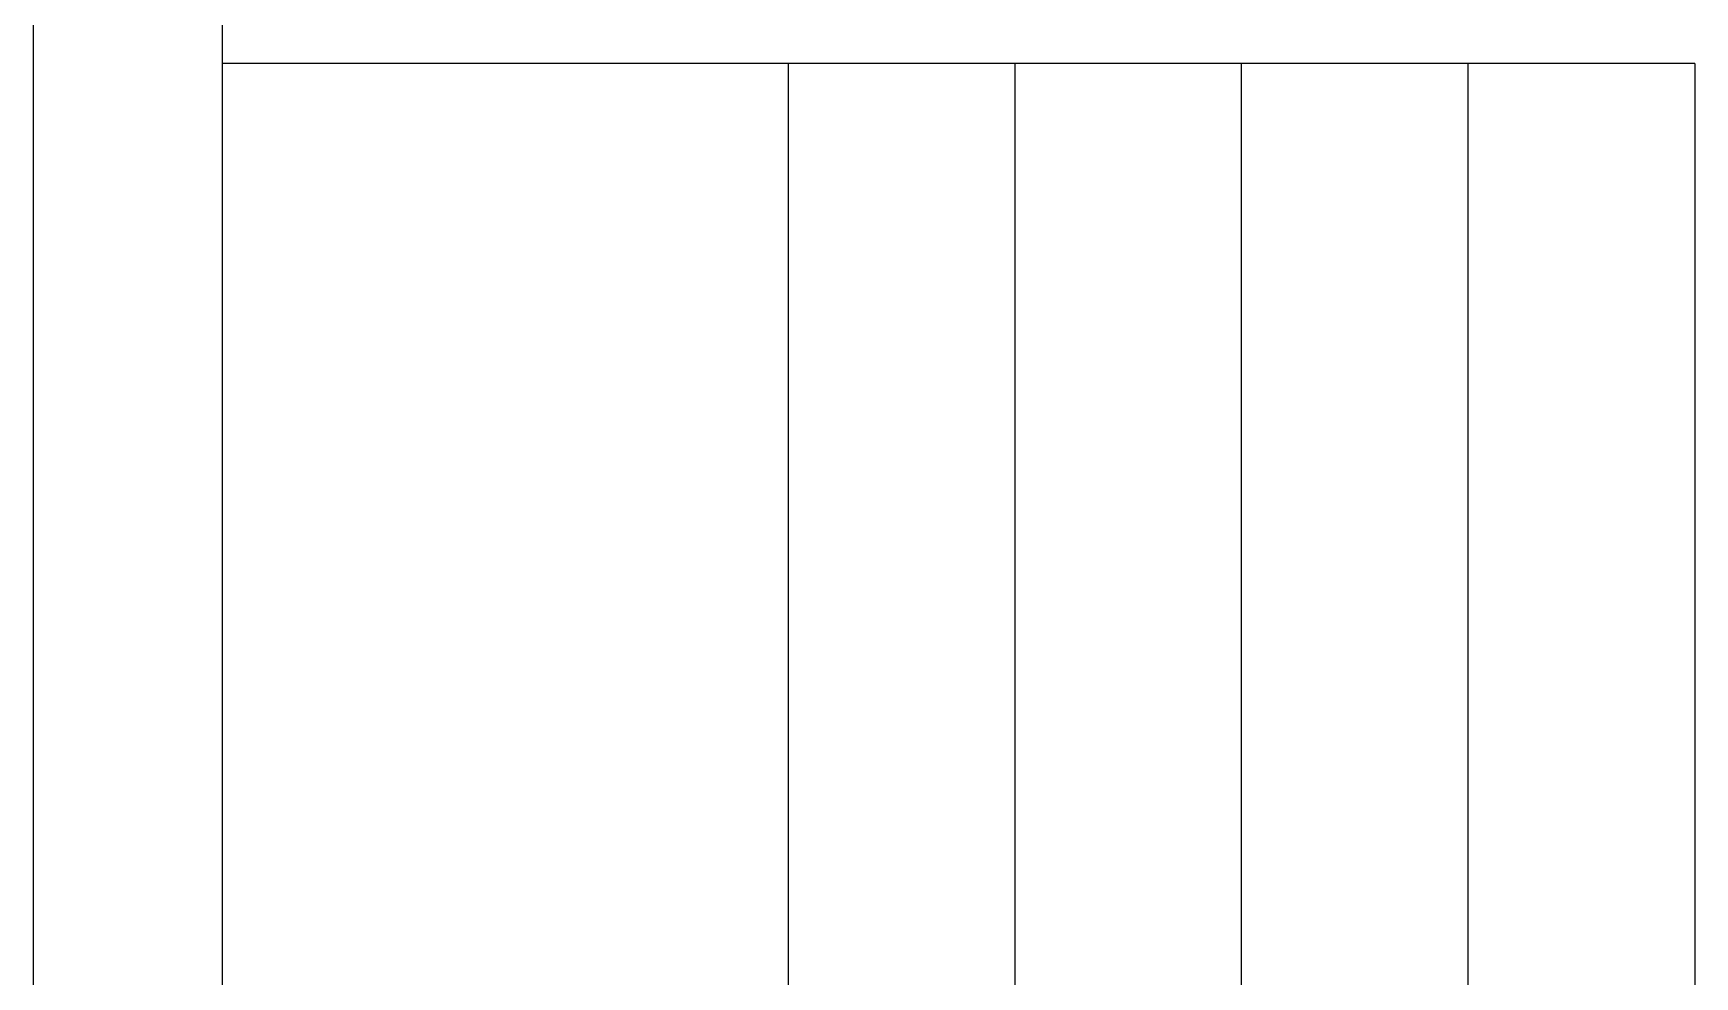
# Model space of a CAD drawing. Extents: x 17.6 to 52.5, y 0.1 to 49.5.
# Drawn here: x 17.64 to 22.81, y 21.37 to 24.3 of the extents above; entities that cross this region are included whole.
import ezdxf

# ---------------------------------------------------------------- set-up
doc = ezdxf.new("R2010")
doc.units = 0
doc.layers.get('0').update_dxf_attribs({"linetype": 'CONTINUOUS'})

msp = doc.modelspace()

# ---------------------------------------------------------------- linework, layer by layer
at = {"color": 7}
for points in [[(17.6437, 49.4517), (17.6437, 0.1435)], [(18.2307, 48.8647), (18.2307, 0.7305)], [(22.8094, 24.2106), (18.2307, 24.2106)], [(19.9917, 0.7305), (19.9917, 24.2106)], [(20.6961, 11.766), (20.6961, 24.2106)], [(21.4005, 8.9485), (21.4005, 24.2106)], [(22.105, 11.766), (22.105, 24.2106)], [(22.8094, 24.2106), (22.8094, 0.7305)]]:
    msp.add_lwpolyline(points, dxfattribs=at)
at = {"color": 7, "const_width": 0.0000000783}
for points in [[(20.912, 23.9716), (21.2055, 23.9716), (21.2055, 23.8609), (21.2052, 23.8429), (21.2043, 23.828), (21.2027, 23.8162), (21.1996, 23.8026), (21.195, 23.7905), (21.189, 23.78), (21.1814, 23.7709), (21.1719, 23.763), (21.1607, 23.7565), (21.1481, 23.7515), (21.1348, 23.7485), (21.1206, 23.7476), (21.097, 23.7502), (21.0758, 23.7581), (21.0573, 23.7714), (21.0429, 23.7915), (21.0342, 23.8202), (21.0313, 23.8575), (21.0313, 23.9327), (20.912, 23.9327), (20.912, 23.9716)], [(21.6418, 23.8729), (21.9007, 23.8729), (21.9007, 23.9696), (21.9353, 23.9696), (21.9353, 23.737), (21.9007, 23.737), (21.9007, 23.8341), (21.6418, 23.8341), (21.6418, 23.8729)], [(22.373, 23.9831), (22.6665, 23.9831), (22.6665, 23.9246), (22.4587, 23.8552), (22.4409, 23.8493), (22.4265, 23.8447), (22.4152, 23.8411), (22.4276, 23.8372), (22.4433, 23.832), (22.4623, 23.8255), (22.6665, 23.7553), (22.6665, 23.703), (22.373, 23.703), (22.373, 23.7404), (22.6186, 23.7404), (22.373, 23.8257), (22.373, 23.8608), (22.6228, 23.9457), (22.373, 23.9457), (22.373, 23.9831)], [(19.5439, 23.9487), (19.8374, 23.9487), (19.8374, 23.8476), (19.8369, 23.8265), (19.8355, 23.8091), (19.8332, 23.7953), (19.8283, 23.7793), (19.8212, 23.765), (19.8121, 23.7523), (19.7979, 23.7381), (19.7811, 23.7265), (19.762, 23.7175), (19.7407, 23.7111), (19.7174, 23.7073), (19.6922, 23.706), (19.6708, 23.7069), (19.651, 23.7095), (19.633, 23.7138), (19.6167, 23.7195), (19.6025, 23.7262), (19.5902, 23.7338), (19.5797, 23.7422), (19.5709, 23.7511), (19.5636, 23.7606), (19.5576, 23.7709), (19.5527, 23.7826), (19.5489, 23.7956), (19.5461, 23.81), (19.5444, 23.8257), (19.5439, 23.8427), (19.5439, 23.9487)], [(20.3089, 23.7472), (20.2991, 23.7083), (20.2697, 23.7186), (20.2454, 23.7333), (20.2261, 23.7523), (20.2121, 23.775), (20.2038, 23.8008), (20.201, 23.8298), (20.2031, 23.8595), (20.2096, 23.8852), (20.2203, 23.907), (20.2351, 23.9253), (20.2537, 23.9403), (20.2762, 23.9523), (20.3013, 23.9609), (20.3275, 23.9661), (20.3549, 23.9678), (20.3842, 23.9658), (20.4108, 23.96), (20.4349, 23.9503), (20.4558, 23.9369), (20.4731, 23.9203), (20.4868, 23.9004), (20.4966, 23.8781), (20.5025, 23.8544), (20.5045, 23.8292), (20.502, 23.8014), (20.4945, 23.7767), (20.4821, 23.7552), (20.4651, 23.7372), (20.4441, 23.7232), (20.419, 23.7133), (20.41, 23.7516), (20.4294, 23.7594), (20.4449, 23.7693), (20.4566, 23.7812), (20.4647, 23.7952), (20.4696, 23.8115), (20.4712, 23.83), (20.4694, 23.8514), (20.464, 23.8702), (20.455, 23.8866), (20.443, 23.9002), (20.4285, 23.9109), (20.4115, 23.9185), (20.3931, 23.9236), (20.3743, 23.9267), (20.3551, 23.9277), (20.3312, 23.9265), (20.3094, 23.9229), (20.2898, 23.9168), (20.2727, 23.9082), (20.2588, 23.8969), (20.248, 23.8829), (20.2403, 23.8671), (20.2357, 23.8505), (20.2342, 23.833), (20.2363, 23.8124), (20.2426, 23.794), (20.253, 23.7778), (20.2676, 23.7643), (20.2862, 23.7541), (20.3089, 23.7472)], [(21.066, 23.8569), (21.0675, 23.8342), (21.0722, 23.8164), (21.08, 23.8034), (21.0906, 23.7946), (21.1038, 23.7894), (21.1194, 23.7876), (21.1311, 23.7886), (21.1416, 23.7917), (21.151, 23.7969), (21.1587, 23.8038), (21.1645, 23.8119), (21.1683, 23.8214), (21.1697, 23.8298), (21.1706, 23.8419), (21.1709, 23.8577), (21.1709, 23.9327), (21.066, 23.9327), (21.066, 23.8569)], [(19.5785, 23.8472), (19.5791, 23.8292), (19.5809, 23.814), (19.5839, 23.8016), (19.588, 23.7913), (19.5931, 23.7826), (19.5991, 23.7753), (19.6094, 23.7667), (19.6218, 23.7596), (19.6363, 23.7538), (19.6529, 23.7495), (19.6718, 23.7469), (19.6928, 23.746), (19.7212, 23.7477), (19.7447, 23.7528), (19.7636, 23.7612), (19.7783, 23.772), (19.7893, 23.7842), (19.7967, 23.7979), (19.8001, 23.8104), (19.8021, 23.8272), (19.8027, 23.8482), (19.8027, 23.9098), (19.5785, 23.9098), (19.5785, 23.8472)], [(20.3123, 23.6785), (20.3483, 23.6748), (20.3774, 23.6639), (20.3998, 23.6457), (20.4129, 23.626), (20.4208, 23.6037), (20.4234, 23.5788), (20.4202, 23.5513), (20.4106, 23.5274), (20.3947, 23.5071), (20.3731, 23.4916), (20.3466, 23.4824), (20.3153, 23.4793), (20.2899, 23.4806), (20.2683, 23.4848), (20.2507, 23.4916), (20.2362, 23.501), (20.224, 23.513), (20.2142, 23.5274), (20.2069, 23.5436), (20.2026, 23.5607), (20.2012, 23.5788), (20.2043, 23.6066), (20.2139, 23.6307), (20.2298, 23.651), (20.2517, 23.6663), (20.2792, 23.6754), (20.3123, 23.6785)], [(20.912, 23.7031), (21.1246, 23.7031), (21.1246, 23.6707), (21.0924, 23.6707), (21.1058, 23.6626), (21.1157, 23.655), (21.1222, 23.6478), (21.1262, 23.6405), (21.1286, 23.6328), (21.1294, 23.6246), (21.1282, 23.6124), (21.1243, 23.6001), (21.1178, 23.5876), (21.0844, 23.6), (21.0887, 23.6088), (21.0913, 23.6176), (21.0922, 23.6264), (21.0914, 23.634), (21.089, 23.6411), (21.0851, 23.6477), (21.0797, 23.6533), (21.0732, 23.6578), (21.0654, 23.6611), (21.0522, 23.6644), (21.0382, 23.6664), (21.0233, 23.6671), (20.912, 23.6671), (20.912, 23.7031)], [(21.6418, 23.7021), (21.8544, 23.7021), (21.8544, 23.6697), (21.8222, 23.6697), (21.8356, 23.6616), (21.8455, 23.654), (21.852, 23.6468), (21.856, 23.6395), (21.8584, 23.6318), (21.8592, 23.6236), (21.8579, 23.6114), (21.8541, 23.5991), (21.8476, 23.5866), (21.8142, 23.599), (21.8185, 23.6078), (21.8211, 23.6166), (21.822, 23.6254), (21.8212, 23.6331), (21.8188, 23.6401), (21.8149, 23.6467), (21.8095, 23.6523), (21.803, 23.6568), (21.7952, 23.6601), (21.782, 23.6634), (21.7679, 23.6654), (21.7531, 23.6661), (21.6418, 23.6661), (21.6418, 23.7021)], [(19.5439, 23.6518), (19.8374, 23.6518), (19.8374, 23.4395), (19.8027, 23.4395), (19.8027, 23.6129), (19.7128, 23.6129), (19.7128, 23.4505), (19.6784, 23.4505), (19.6784, 23.6129), (19.5785, 23.6129), (19.5785, 23.4327), (19.5439, 23.4327), (19.5439, 23.6518)], [(20.3123, 23.6414), (20.2873, 23.6395), (20.2669, 23.6335), (20.2511, 23.6236), (20.2398, 23.6107), (20.2331, 23.5958), (20.2308, 23.5788), (20.2331, 23.5619), (20.2399, 23.547), (20.2512, 23.5341), (20.2672, 23.5242), (20.288, 23.5183), (20.3135, 23.5163), (20.3377, 23.5183), (20.3576, 23.5243), (20.3732, 23.5342), (20.3845, 23.5472), (20.3913, 23.562), (20.3936, 23.5788), (20.3913, 23.5958), (20.3846, 23.6107), (20.3733, 23.6236), (20.3576, 23.6335), (20.3372, 23.6395), (20.3123, 23.6414)], [(22.3992, 23.5062), (22.389, 23.5194), (22.381, 23.5322), (22.3752, 23.5447), (22.3713, 23.5574), (22.369, 23.5706), (22.3682, 23.5845), (22.3701, 23.606), (22.3758, 23.624), (22.3853, 23.6383), (22.3978, 23.6488), (22.4123, 23.6551), (22.429, 23.6572), (22.4392, 23.6564), (22.4487, 23.654), (22.4576, 23.6501), (22.4656, 23.6448), (22.4725, 23.6386), (22.4783, 23.6314), (22.4831, 23.6234), (22.487, 23.6148), (22.4901, 23.6055), (22.4919, 23.5972), (22.4938, 23.5866), (22.4955, 23.5735), (22.4992, 23.5469), (22.5033, 23.5255), (22.5079, 23.5092), (22.5123, 23.5091), (22.5154, 23.509), (22.5173, 23.509), (22.5306, 23.5101), (22.5409, 23.5135), (22.5484, 23.5192), (22.5551, 23.5299), (22.5592, 23.5436), (22.5606, 23.5603), (22.5596, 23.5757), (22.5566, 23.5882), (22.5517, 23.5978), (22.5442, 23.6052), (22.5337, 23.6111), (22.5201, 23.6157), (22.5249, 23.651), (22.5391, 23.6471), (22.5512, 23.6418), (22.5615, 23.6351), (22.57, 23.6267), (22.5772, 23.6161), (22.5829, 23.6033), (22.5871, 23.5887), (22.5896, 23.5726), (22.5904, 23.5551), (22.5897, 23.538), (22.5876, 23.5233), (22.584, 23.5108), (22.5794, 23.5005), (22.574, 23.4921), (22.5679, 23.4858), (22.5608, 23.481), (22.5527, 23.4772), (22.5434, 23.4746), (22.5356, 23.4736), (22.5245, 23.473), (22.5101, 23.4728), (22.4621, 23.4728), (22.4327, 23.4725), (22.4115, 23.4717), (22.3985, 23.4705), (22.3898, 23.4684), (22.3812, 23.4654), (22.373, 23.4614), (22.373, 23.499), (22.3809, 23.5023), (22.3896, 23.5047), (22.3992, 23.5062)], [(22.4797, 23.5092), (22.4746, 23.5245), (22.4701, 23.5441), (22.4661, 23.5681), (22.4639, 23.5814), (22.4615, 23.5919), (22.4589, 23.5995), (22.4558, 23.6052), (22.4519, 23.6099), (22.4472, 23.6137), (22.4418, 23.6165), (22.4361, 23.6182), (22.43, 23.6187), (22.421, 23.6175), (22.413, 23.6139), (22.406, 23.6078), (22.4007, 23.5994), (22.3975, 23.5888), (22.3964, 23.5759), (22.3974, 23.5625), (22.4005, 23.5502), (22.4055, 23.5388), (22.4123, 23.529), (22.4206, 23.521), (22.4304, 23.515), (22.4399, 23.5118), (22.4519, 23.5099), (22.4665, 23.5092), (22.4797, 23.5092)], [(20.9805, 23.4206), (20.9759, 23.3834), (20.9558, 23.3909), (20.9389, 23.4018), (20.9252, 23.416), (20.9152, 23.4334), (20.9092, 23.4537), (20.9072, 23.4769), (20.9104, 23.5058), (20.92, 23.5305), (20.9359, 23.5509), (20.9577, 23.566), (20.9845, 23.5751), (21.0165, 23.5782), (21.0496, 23.5751), (21.0774, 23.5659), (21.0998, 23.5506), (21.1163, 23.5303), (21.1262, 23.5064), (21.1294, 23.4789), (21.1262, 23.4522), (21.1165, 23.429), (21.1004, 23.4092), (21.0784, 23.3942), (21.0512, 23.3852), (21.0187, 23.3822), (21.0162, 23.3822), (21.013, 23.3823), (21.0091, 23.3824), (21.0091, 23.5409), (20.9876, 23.5379), (20.9697, 23.5312), (20.9555, 23.5211), (20.9451, 23.5083), (20.9389, 23.4934), (20.9368, 23.4767), (20.938, 23.4641), (20.9415, 23.4528), (20.9473, 23.4428), (20.9556, 23.4341), (20.9667, 23.4267), (20.9805, 23.4206)], [(21.668, 23.4264), (21.6578, 23.4396), (21.6498, 23.4525), (21.644, 23.465), (21.6401, 23.4776), (21.6378, 23.4909), (21.637, 23.5047), (21.6389, 23.5263), (21.6446, 23.5442), (21.6541, 23.5586), (21.6666, 23.569), (21.6812, 23.5753), (21.6979, 23.5774), (21.708, 23.5766), (21.7175, 23.5742), (21.7264, 23.5703), (21.7344, 23.5651), (21.7414, 23.5589), (21.7471, 23.5517), (21.7519, 23.5437), (21.7558, 23.535), (21.7589, 23.5257), (21.7608, 23.5175), (21.7626, 23.5068), (21.7643, 23.4937), (21.768, 23.4672), (21.7722, 23.4458), (21.7768, 23.4294), (21.7811, 23.4293), (21.7842, 23.4293), (21.7862, 23.4292), (21.7994, 23.4304), (21.8097, 23.4338), (21.8172, 23.4395), (21.824, 23.4502), (21.8281, 23.4638), (21.8294, 23.4805), (21.8284, 23.496), (21.8254, 23.5085), (21.8205, 23.518), (21.813, 23.5254), (21.8025, 23.5314), (21.789, 23.536), (21.7938, 23.5712), (21.8079, 23.5673), (21.8201, 23.562), (21.8303, 23.5554), (21.8389, 23.5469), (21.846, 23.5363), (21.8517, 23.5235), (21.8559, 23.5089), (21.8584, 23.4928), (21.8592, 23.4753), (21.8585, 23.4583), (21.8564, 23.4435), (21.8528, 23.431), (21.8482, 23.4207), (21.8428, 23.4124), (21.8367, 23.406), (21.8297, 23.4012), (21.8215, 23.3975), (21.8122, 23.3948), (21.8044, 23.3938), (21.7933, 23.3932), (21.779, 23.393), (21.7309, 23.393), (21.7015, 23.3928), (21.6803, 23.392), (21.6673, 23.3907), (21.6586, 23.3887), (21.6501, 23.3856), (21.6418, 23.3816), (21.6418, 23.4192), (21.6497, 23.4225), (21.6585, 23.4249), (21.668, 23.4264)], [(21.0388, 23.4202), (21.0551, 23.4228), (21.0686, 23.4273), (21.079, 23.4338), (21.0906, 23.4464), (21.0975, 23.4613), (21.0998, 23.4785), (21.098, 23.4942), (21.0924, 23.5081), (21.0832, 23.5202), (21.0709, 23.5298), (21.0561, 23.5361), (21.0388, 23.5389), (21.0388, 23.4202)], [(21.7485, 23.4294), (21.7435, 23.4447), (21.7389, 23.4643), (21.7349, 23.4883), (21.7327, 23.5017), (21.7303, 23.5122), (21.7277, 23.5197), (21.7246, 23.5254), (21.7207, 23.5301), (21.716, 23.534), (21.7107, 23.5367), (21.705, 23.5384), (21.6989, 23.539), (21.6898, 23.5377), (21.6818, 23.5341), (21.6748, 23.528), (21.6695, 23.5196), (21.6663, 23.509), (21.6652, 23.4961), (21.6663, 23.4827), (21.6693, 23.4704), (21.6743, 23.4591), (21.6812, 23.4492), (21.6895, 23.4413), (21.6993, 23.4353), (21.7087, 23.432), (21.7207, 23.4301), (21.7353, 23.4294), (21.7485, 23.4294)], [(20.206, 23.4378), (20.4995, 23.4378), (20.4995, 23.4018), (20.206, 23.4018), (20.206, 23.4378)], [(22.4052, 23.3382), (22.3734, 23.333), (22.3716, 23.3428), (22.3705, 23.3519), (22.3702, 23.3603), (22.3709, 23.3724), (22.3729, 23.3825), (22.3764, 23.3907), (22.381, 23.3972), (22.3864, 23.4023), (22.3927, 23.4059), (22.4019, 23.4083), (22.4161, 23.4098), (22.4352, 23.4103), (22.5576, 23.4103), (22.5576, 23.4367), (22.5856, 23.4367), (22.5856, 23.4103), (22.6383, 23.4103), (22.6599, 23.3745), (22.5856, 23.3745), (22.5856, 23.3382), (22.5576, 23.3382), (22.5576, 23.3745), (22.4332, 23.3745), (22.4242, 23.3743), (22.4176, 23.3736), (22.4134, 23.3726), (22.4107, 23.371), (22.4084, 23.369), (22.4064, 23.3664), (22.405, 23.3631), (22.4041, 23.359), (22.4038, 23.354), (22.404, 23.3496), (22.4044, 23.3443), (22.4052, 23.3382)], [(19.5439, 23.3795), (19.8374, 23.3795), (19.8374, 23.3396), (19.6069, 23.1855), (19.8374, 23.1855), (19.8374, 23.1482), (19.5439, 23.1482), (19.5439, 23.1881), (19.7745, 23.3422), (19.5439, 23.3422), (19.5439, 23.3795)], [(20.3123, 23.3594), (20.3483, 23.3557), (20.3774, 23.3448), (20.3998, 23.3265), (20.4129, 23.3069), (20.4208, 23.2846), (20.4234, 23.2597), (20.4202, 23.2322), (20.4106, 23.2083), (20.3947, 23.188), (20.3731, 23.1725), (20.3466, 23.1632), (20.3153, 23.1602), (20.2899, 23.1615), (20.2683, 23.1656), (20.2507, 23.1725), (20.2362, 23.1819), (20.224, 23.1939), (20.2142, 23.2083), (20.2069, 23.2245), (20.2026, 23.2416), (20.2012, 23.2597), (20.2043, 23.2875), (20.2139, 23.3116), (20.2298, 23.3318), (20.2517, 23.3471), (20.2792, 23.3563), (20.3123, 23.3594)], [(20.9755, 23.3525), (20.9811, 23.3169), (20.9679, 23.3137), (20.957, 23.3081), (20.9483, 23.3002), (20.9419, 23.2898), (20.9381, 23.2771), (20.9368, 23.2619), (20.938, 23.2467), (20.9413, 23.2345), (20.947, 23.225), (20.9541, 23.2183), (20.962, 23.2143), (20.9707, 23.213), (20.9782, 23.2142), (20.9847, 23.2177), (20.9899, 23.2236), (20.9934, 23.231), (20.9975, 23.2433), (21.0021, 23.2605), (21.0085, 23.2842), (21.0143, 23.3025), (21.0194, 23.3154), (21.0249, 23.3248), (21.0317, 23.3325), (21.0397, 23.3386), (21.0486, 23.343), (21.0581, 23.3457), (21.0682, 23.3465), (21.0774, 23.3458), (21.0862, 23.3437), (21.0945, 23.34), (21.1021, 23.3352), (21.1088, 23.3293), (21.1146, 23.3223), (21.1186, 23.316), (21.1221, 23.3084), (21.1251, 23.2994), (21.1275, 23.2895), (21.129, 23.2791), (21.1294, 23.2683), (21.1286, 23.2523), (21.1262, 23.2376), (21.1222, 23.2243), (21.1169, 23.2128), (21.1104, 23.2035), (21.1027, 23.1964), (21.0936, 23.191), (21.0826, 23.1869), (21.0698, 23.184), (21.065, 23.2192), (21.0751, 23.2218), (21.0837, 23.2265), (21.0906, 23.2331), (21.0957, 23.2419), (21.0988, 23.2527), (21.0998, 23.2657), (21.0989, 23.2806), (21.0962, 23.2924), (21.0916, 23.3011), (21.0858, 23.307), (21.0794, 23.3105), (21.0724, 23.3117), (21.0679, 23.3112), (21.0637, 23.3097), (21.0598, 23.3073), (21.0561, 23.3038), (21.0529, 23.2992), (21.0502, 23.2935), (21.0482, 23.2875), (21.0452, 23.2769), (21.041, 23.2617), (21.0346, 23.2387), (21.029, 23.2209), (21.0242, 23.2083), (21.0192, 23.1989), (21.0129, 23.191), (21.0053, 23.1846), (20.9964, 23.1798), (20.9861, 23.1769), (20.9745, 23.176), (20.9627, 23.1771), (20.9514, 23.1806), (20.9406, 23.1865), (20.9307, 23.1945), (20.9225, 23.2046), (20.9159, 23.2168), (20.9111, 23.2306), (20.9082, 23.2456), (20.9072, 23.2617), (20.9091, 23.2871), (20.9149, 23.3081), (20.9244, 23.3248), (20.9378, 23.3376), (20.9548, 23.3468), (20.9755, 23.3525)], [(21.674, 23.2585), (21.6422, 23.2533), (21.6404, 23.2631), (21.6394, 23.2721), (21.639, 23.2805), (21.6397, 23.2926), (21.6418, 23.3027), (21.6452, 23.3109), (21.6498, 23.3174), (21.6552, 23.3225), (21.6615, 23.3261), (21.6708, 23.3286), (21.6849, 23.3301), (21.7041, 23.3305), (21.8264, 23.3305), (21.8264, 23.357), (21.8544, 23.357), (21.8544, 23.3305), (21.9071, 23.3305), (21.9287, 23.2947), (21.8544, 23.2947), (21.8544, 23.2585), (21.8264, 23.2585), (21.8264, 23.2947), (21.7021, 23.2947), (21.693, 23.2945), (21.6864, 23.2939), (21.6823, 23.2928), (21.6795, 23.2913), (21.6772, 23.2892), (21.6752, 23.2866), (21.6738, 23.2833), (21.6729, 23.2792), (21.6726, 23.2743), (21.6728, 23.2699), (21.6733, 23.2646), (21.674, 23.2585)], [(20.3123, 23.3223), (20.2873, 23.3203), (20.2669, 23.3144), (20.2511, 23.3045), (20.2398, 23.2916), (20.2331, 23.2767), (20.2308, 23.2597), (20.2331, 23.2428), (20.2399, 23.2279), (20.2512, 23.215), (20.2672, 23.2051), (20.288, 23.1992), (20.3135, 23.1972), (20.3377, 23.1992), (20.3576, 23.2052), (20.3732, 23.2151), (20.3845, 23.228), (20.3913, 23.2429), (20.3936, 23.2597), (20.3913, 23.2767), (20.3846, 23.2916), (20.3733, 23.3045), (20.3576, 23.3144), (20.3372, 23.3203), (20.3123, 23.3223)], [(22.4415, 23.1574), (22.4368, 23.1202), (22.4167, 23.1277), (22.3998, 23.1386), (22.3862, 23.1528), (22.3762, 23.1702), (22.3702, 23.1905), (22.3682, 23.2137), (22.3714, 23.2427), (22.3809, 23.2673), (22.3969, 23.2877), (22.4186, 23.3029), (22.4455, 23.312), (22.4775, 23.315), (22.5106, 23.3119), (22.5384, 23.3027), (22.5608, 23.2874), (22.5772, 23.2671), (22.5871, 23.2432), (22.5904, 23.2157), (22.5872, 23.189), (22.5775, 23.1658), (22.5614, 23.146), (22.5394, 23.131), (22.5122, 23.122), (22.4797, 23.119), (22.4772, 23.119), (22.474, 23.1191), (22.4701, 23.1192), (22.4701, 23.2778), (22.4485, 23.2747), (22.4307, 23.2681), (22.4164, 23.2579), (22.4061, 23.2451), (22.3999, 23.2303), (22.3978, 23.2135), (22.399, 23.2009), (22.4024, 23.1897), (22.4082, 23.1797), (22.4165, 23.171), (22.4276, 23.1636), (22.4415, 23.1574)], [(22.4997, 23.157), (22.5161, 23.1596), (22.5295, 23.1642), (22.54, 23.1707), (22.5515, 23.1833), (22.5585, 23.1982), (22.5608, 23.2153), (22.5589, 23.231), (22.5534, 23.2449), (22.5442, 23.257), (22.5318, 23.2666), (22.517, 23.2729), (22.4997, 23.2758), (22.4997, 23.157)], [(21.668, 23.0845), (21.6578, 23.0977), (21.6498, 23.1105), (21.644, 23.123), (21.6401, 23.1357), (21.6378, 23.1489), (21.637, 23.1628), (21.6389, 23.1843), (21.6446, 23.2023), (21.6541, 23.2166), (21.6666, 23.2271), (21.6812, 23.2334), (21.6979, 23.2354), (21.708, 23.2347), (21.7175, 23.2323), (21.7264, 23.2283), (21.7344, 23.2231), (21.7414, 23.2169), (21.7471, 23.2097), (21.7519, 23.2017), (21.7558, 23.1931), (21.7589, 23.1838), (21.7608, 23.1755), (21.7626, 23.1648), (21.7643, 23.1518), (21.768, 23.1252), (21.7722, 23.1038), (21.7768, 23.0875), (21.7811, 23.0874), (21.7842, 23.0873), (21.7862, 23.0873), (21.7994, 23.0884), (21.8097, 23.0918), (21.8172, 23.0975), (21.824, 23.1082), (21.8281, 23.1219), (21.8294, 23.1385), (21.8284, 23.154), (21.8254, 23.1665), (21.8205, 23.1761), (21.813, 23.1835), (21.8025, 23.1894), (21.789, 23.194), (21.7938, 23.2292), (21.8079, 23.2253), (21.8201, 23.2201), (21.8303, 23.2134), (21.8389, 23.205), (21.846, 23.1944), (21.8517, 23.1816), (21.8559, 23.167), (21.8584, 23.1509), (21.8592, 23.1333), (21.8585, 23.1163), (21.8564, 23.1016), (21.8528, 23.0891), (21.8482, 23.0788), (21.8428, 23.0704), (21.8367, 23.0641), (21.8297, 23.0593), (21.8215, 23.0555), (21.8122, 23.0529), (21.8044, 23.0519), (21.7933, 23.0513), (21.779, 23.0511), (21.7309, 23.0511), (21.7015, 23.0508), (21.6803, 23.05), (21.6673, 23.0488), (21.6586, 23.0467), (21.6501, 23.0437), (21.6418, 23.0396), (21.6418, 23.0773), (21.6497, 23.0806), (21.6585, 23.083), (21.668, 23.0845)], [(21.7485, 23.0875), (21.7435, 23.1028), (21.7389, 23.1224), (21.7349, 23.1464), (21.7327, 23.1597), (21.7303, 23.1702), (21.7277, 23.1778), (21.7246, 23.1835), (21.7207, 23.1882), (21.716, 23.192), (21.7107, 23.1948), (21.705, 23.1965), (21.6989, 23.197), (21.6898, 23.1958), (21.6818, 23.1922), (21.6748, 23.1861), (21.6695, 23.1777), (21.6663, 23.1671), (21.6652, 23.1542), (21.6663, 23.1408), (21.6693, 23.1284), (21.6743, 23.1171), (21.6812, 23.1073), (21.6895, 23.0993), (21.6993, 23.0933), (21.7087, 23.0901), (21.7207, 23.0881), (21.7353, 23.0875), (21.7485, 23.0875)], [(20.9805, 22.9876), (20.9759, 22.9503), (20.9558, 22.9579), (20.9389, 22.9688), (20.9252, 22.983), (20.9152, 23.0003), (20.9092, 23.0206), (20.9072, 23.0438), (20.9104, 23.0728), (20.92, 23.0974), (20.9359, 23.1178), (20.9577, 23.133), (20.9845, 23.1421), (21.0165, 23.1451), (21.0496, 23.1421), (21.0774, 23.1329), (21.0998, 23.1175), (21.1163, 23.0973), (21.1262, 23.0734), (21.1294, 23.0458), (21.1262, 23.0191), (21.1165, 22.9959), (21.1004, 22.9762), (21.0784, 22.9611), (21.0512, 22.9521), (21.0187, 22.9491), (21.0162, 22.9492), (21.013, 22.9492), (21.0091, 22.9493), (21.0091, 23.1079), (20.9876, 23.1048), (20.9697, 23.0982), (20.9555, 23.0881), (20.9451, 23.0752), (20.9389, 23.0604), (20.9368, 23.0436), (20.938, 23.0311), (20.9415, 23.0198), (20.9473, 23.0098), (20.9556, 23.0011), (20.9667, 22.9937), (20.9805, 22.9876)], [(19.6868, 23.0948), (19.732, 23.0904), (19.7701, 23.0773), (19.8012, 23.0555), (19.8242, 23.0268), (19.838, 22.9931), (19.8426, 22.9542), (19.8404, 22.928), (19.8339, 22.9036), (19.8232, 22.881), (19.8085, 22.8609), (19.7905, 22.8443), (19.769, 22.8312), (19.7448, 22.8217), (19.7185, 22.816), (19.6902, 22.8141), (19.6615, 22.8161), (19.6349, 22.8221), (19.6103, 22.8321), (19.5888, 22.8458), (19.571, 22.8628), (19.557, 22.8832), (19.5469, 22.9058), (19.5409, 22.9295), (19.5389, 22.9544), (19.5411, 22.9811), (19.5478, 23.0058), (19.5589, 23.0285), (19.5739, 23.0485), (19.5921, 23.065), (19.6135, 23.078), (19.6371, 23.0873), (19.6615, 23.0929), (19.6868, 23.0948)], [(20.206, 23.1183), (20.4186, 23.1183), (20.4186, 23.0859), (20.3864, 23.0859), (20.3997, 23.0778), (20.4097, 23.0702), (20.4162, 23.063), (20.4202, 23.0557), (20.4226, 23.048), (20.4234, 23.0398), (20.4221, 23.0276), (20.4182, 23.0153), (20.4118, 23.0028), (20.3783, 23.0152), (20.3827, 23.024), (20.3853, 23.0328), (20.3862, 23.0416), (20.3854, 23.0492), (20.383, 23.0563), (20.379, 23.0629), (20.3737, 23.0685), (20.3671, 23.073), (20.3593, 23.0763), (20.3461, 23.0796), (20.3321, 23.0816), (20.3173, 23.0823), (20.206, 23.0823), (20.206, 23.1183)], [(21.0388, 22.9872), (21.0551, 22.9898), (21.0686, 22.9943), (21.079, 23.0008), (21.0906, 23.0134), (21.0975, 23.0283), (21.0998, 23.0454), (21.098, 23.0611), (21.0924, 23.075), (21.0832, 23.0872), (21.0709, 23.0968), (21.0561, 23.103), (21.0388, 23.1059), (21.0388, 22.9872)], [(19.6862, 23.0547), (19.6533, 23.0516), (19.6255, 23.0421), (19.6026, 23.0262), (19.5857, 23.0056), (19.5755, 22.9817), (19.5721, 22.9546), (19.5755, 22.9271), (19.5858, 22.9031), (19.6029, 22.8825), (19.6264, 22.8667), (19.6555, 22.8573), (19.6904, 22.8541), (19.7133, 22.8555), (19.7342, 22.8595), (19.753, 22.8662), (19.7695, 22.8756), (19.7833, 22.8874), (19.7944, 22.9017), (19.8026, 22.9179), (19.8075, 22.9353), (19.8091, 22.954), (19.806, 22.9803), (19.7966, 23.0039), (19.7808, 23.025), (19.7577, 23.0415), (19.7262, 23.0514), (19.6862, 23.0547)], [(22.373, 23.0754), (22.5856, 23.0754), (22.5856, 23.0429), (22.5534, 23.0429), (22.5667, 23.0349), (22.5767, 23.0272), (22.5832, 23.02), (22.5872, 23.0128), (22.5896, 23.0051), (22.5904, 22.9969), (22.5891, 22.9847), (22.5852, 22.9723), (22.5788, 22.9598), (22.5454, 22.9723), (22.5497, 22.9811), (22.5523, 22.9899), (22.5532, 22.9987), (22.5524, 23.0063), (22.55, 23.0134), (22.5461, 23.0199), (22.5407, 23.0256), (22.5341, 23.03), (22.5263, 23.0333), (22.5131, 23.0367), (22.4991, 23.0387), (22.4843, 23.0393), (22.373, 23.0393), (22.373, 23.0754)], [(21.6418, 22.9952), (21.8544, 22.9952), (21.8544, 22.963), (21.8246, 22.963), (21.8343, 22.9556), (21.8427, 22.9467), (21.8497, 22.9363), (21.855, 22.9247), (21.8582, 22.9121), (21.8592, 22.8985), (21.8581, 22.8837), (21.8549, 22.8708), (21.8494, 22.8598), (21.842, 22.8507), (21.8329, 22.8436), (21.822, 22.8384), (21.8427, 22.8199), (21.8551, 22.798), (21.8592, 22.7728), (21.8573, 22.7533), (21.8515, 22.7371), (21.8417, 22.7241), (21.8279, 22.7147), (21.81, 22.709), (21.7878, 22.7071), (21.6418, 22.7071), (21.6418, 22.7429), (21.7758, 22.7429), (21.7888, 22.7433), (21.7992, 22.7445), (21.8069, 22.7464), (21.8128, 22.7494), (21.8179, 22.7537), (21.8222, 22.7592), (21.8254, 22.7657), (21.8274, 22.7729), (21.828, 22.7808), (21.8263, 22.7949), (21.8214, 22.8073), (21.8131, 22.818), (21.8012, 22.8262), (21.7852, 22.8312), (21.7653, 22.8328), (21.6418, 22.8328), (21.6418, 22.8689), (21.78, 22.8689), (21.7946, 22.8698), (21.8067, 22.8728), (21.816, 22.8777), (21.8227, 22.8848), (21.8267, 22.8944), (21.828, 22.9065), (21.8271, 22.9164), (21.8244, 22.9258), (21.82, 22.9346), (21.8138, 22.9425), (21.806, 22.9487), (21.7966, 22.9534), (21.7848, 22.9566), (21.77, 22.9585), (21.7521, 22.9592), (21.6418, 22.9592), (21.6418, 22.9952)], [(20.247, 22.9714), (20.247, 22.9303), (20.206, 22.9303), (20.206, 22.9714), (20.247, 22.9714)], [(20.3775, 22.9714), (20.4186, 22.9714), (20.4186, 22.9303), (20.3775, 22.9303), (20.3775, 22.9714)], [(22.5856, 22.9382), (22.5856, 22.9022), (22.373, 22.9022), (22.373, 22.9382), (22.5856, 22.9382)], [(22.625, 22.9382), (22.6665, 22.9382), (22.6665, 22.9022), (22.625, 22.9022), (22.625, 22.9382)], [(20.912, 22.9051), (21.1246, 22.9051), (21.1246, 22.8727), (21.0944, 22.8727), (21.1139, 22.8547), (21.1256, 22.8322), (21.1294, 22.805), (21.1287, 22.7925), (21.1264, 22.7807), (21.1225, 22.7697), (21.1175, 22.7598), (21.1114, 22.7518), (21.1044, 22.7455), (21.0965, 22.7407), (21.0876, 22.737), (21.0778, 22.7343), (21.0694, 22.7332), (21.0578, 22.7325), (21.0428, 22.7323), (20.912, 22.7323), (20.912, 22.7683), (21.0414, 22.7683), (21.0548, 22.7688), (21.0658, 22.7702), (21.0743, 22.7726), (21.0811, 22.7761), (21.0869, 22.7811), (21.0917, 22.7875), (21.0953, 22.795), (21.0975, 22.8034), (21.0982, 22.8126), (21.0966, 22.8272), (21.0917, 22.8405), (21.0836, 22.8523), (21.0709, 22.8616), (21.0525, 22.8672), (21.0281, 22.8691), (20.912, 22.8691), (20.912, 22.9051)], [(22.3992, 22.7086), (22.389, 22.7218), (22.381, 22.7346), (22.3752, 22.7471), (22.3713, 22.7598), (22.369, 22.773), (22.3682, 22.7869), (22.3701, 22.8084), (22.3758, 22.8264), (22.3853, 22.8407), (22.3978, 22.8512), (22.4123, 22.8574), (22.429, 22.8595), (22.4392, 22.8588), (22.4487, 22.8564), (22.4576, 22.8524), (22.4656, 22.8472), (22.4725, 22.841), (22.4783, 22.8338), (22.4831, 22.8258), (22.487, 22.8172), (22.4901, 22.8079), (22.4919, 22.7996), (22.4938, 22.7889), (22.4955, 22.7759), (22.4992, 22.7493), (22.5033, 22.7279), (22.5079, 22.7116), (22.5123, 22.7115), (22.5154, 22.7114), (22.5173, 22.7114), (22.5306, 22.7125), (22.5409, 22.7159), (22.5484, 22.7216), (22.5551, 22.7323), (22.5592, 22.746), (22.5606, 22.7626), (22.5596, 22.7781), (22.5566, 22.7906), (22.5517, 22.8002), (22.5442, 22.8076), (22.5337, 22.8135), (22.5201, 22.8181), (22.5249, 22.8533), (22.5391, 22.8494), (22.5512, 22.8442), (22.5615, 22.8375), (22.57, 22.8291), (22.5772, 22.8185), (22.5829, 22.8057), (22.5871, 22.7911), (22.5896, 22.775), (22.5904, 22.7574), (22.5897, 22.7404), (22.5876, 22.7257), (22.584, 22.7132), (22.5794, 22.7028), (22.574, 22.6945), (22.5679, 22.6882), (22.5608, 22.6834), (22.5527, 22.6796), (22.5434, 22.677), (22.5356, 22.676), (22.5245, 22.6754), (22.5101, 22.6752), (22.4621, 22.6752), (22.4327, 22.6749), (22.4115, 22.6741), (22.3985, 22.6728), (22.3898, 22.6708), (22.3812, 22.6678), (22.373, 22.6637), (22.373, 22.7014), (22.3809, 22.7047), (22.3896, 22.7071), (22.3992, 22.7086)], [(22.4797, 22.7116), (22.4746, 22.7268), (22.4701, 22.7465), (22.4661, 22.7704), (22.4639, 22.7838), (22.4615, 22.7943), (22.4589, 22.8019), (22.4558, 22.8076), (22.4519, 22.8123), (22.4472, 22.8161), (22.4418, 22.8189), (22.4361, 22.8205), (22.43, 22.8211), (22.421, 22.8199), (22.413, 22.8163), (22.406, 22.8102), (22.4007, 22.8018), (22.3975, 22.7911), (22.3964, 22.7783), (22.3974, 22.7649), (22.4005, 22.7525), (22.4055, 22.7412), (22.4123, 22.7314), (22.4206, 22.7234), (22.4304, 22.7174), (22.4399, 22.7142), (22.4519, 22.7122), (22.4665, 22.7116), (22.4797, 22.7116)], [(19.5439, 22.7652), (19.8374, 22.7652), (19.8374, 22.7068), (19.6296, 22.6373), (19.6118, 22.6315), (19.5973, 22.6268), (19.5861, 22.6233), (19.5985, 22.6193), (19.6141, 22.6141), (19.6332, 22.6077), (19.8374, 22.5374), (19.8374, 22.4852), (19.5439, 22.4852), (19.5439, 22.5226), (19.7895, 22.5226), (19.5439, 22.6079), (19.5439, 22.6429), (19.7937, 22.7278), (19.5439, 22.7278), (19.5439, 22.7652)], [(20.9443, 22.5984), (20.9124, 22.5932), (20.9106, 22.603), (20.9096, 22.612), (20.9092, 22.6204), (20.9099, 22.6325), (20.912, 22.6426), (20.9154, 22.6508), (20.92, 22.6573), (20.9254, 22.6624), (20.9317, 22.666), (20.941, 22.6685), (20.9551, 22.67), (20.9743, 22.6704), (21.0966, 22.6704), (21.0966, 22.6969), (21.1246, 22.6969), (21.1246, 22.6704), (21.1773, 22.6704), (21.1989, 22.6346), (21.1246, 22.6346), (21.1246, 22.5984), (21.0966, 22.5984), (21.0966, 22.6346), (20.9723, 22.6346), (20.9632, 22.6344), (20.9566, 22.6338), (20.9525, 22.6327), (20.9497, 22.6312), (20.9474, 22.6291), (20.9455, 22.6265), (20.944, 22.6232), (20.9431, 22.6191), (20.9429, 22.6142), (20.943, 22.6098), (20.9435, 22.6045), (20.9443, 22.5984)], [(21.8544, 22.6534), (21.8544, 22.6174), (21.6418, 22.6174), (21.6418, 22.6534), (21.8544, 22.6534)], [(21.8939, 22.6534), (21.9353, 22.6534), (21.9353, 22.6174), (21.8939, 22.6174), (21.8939, 22.6534)], [(20.9382, 22.4244), (20.928, 22.4376), (20.92, 22.4504), (20.9142, 22.4629), (20.9103, 22.4756), (20.908, 22.4888), (20.9072, 22.5027), (20.9091, 22.5242), (20.9148, 22.5422), (20.9243, 22.5565), (20.9368, 22.567), (20.9514, 22.5733), (20.9681, 22.5754), (20.9782, 22.5746), (20.9877, 22.5722), (20.9966, 22.5682), (21.0046, 22.563), (21.0116, 22.5568), (21.0173, 22.5496), (21.0221, 22.5416), (21.026, 22.533), (21.0291, 22.5237), (21.031, 22.5154), (21.0328, 22.5047), (21.0345, 22.4917), (21.0382, 22.4651), (21.0424, 22.4437), (21.047, 22.4274), (21.0513, 22.4273), (21.0544, 22.4272), (21.0564, 22.4272), (21.0696, 22.4283), (21.0799, 22.4317), (21.0874, 22.4374), (21.0942, 22.4481), (21.0983, 22.4618), (21.0996, 22.4785), (21.0986, 22.4939), (21.0957, 22.5064), (21.0907, 22.516), (21.0832, 22.5234), (21.0727, 22.5293), (21.0592, 22.5339), (21.064, 22.5691), (21.0781, 22.5653), (21.0903, 22.56), (21.1005, 22.5533), (21.1091, 22.5449), (21.1162, 22.5343), (21.1219, 22.5215), (21.1261, 22.5069), (21.1286, 22.4908), (21.1294, 22.4732), (21.1287, 22.4562), (21.1266, 22.4415), (21.123, 22.429), (21.1184, 22.4187), (21.113, 22.4103), (21.1069, 22.404), (21.0999, 22.3992), (21.0917, 22.3954), (21.0824, 22.3928), (21.0746, 22.3918), (21.0635, 22.3912), (21.0492, 22.391), (21.0011, 22.391), (20.9717, 22.3907), (20.9505, 22.3899), (20.9375, 22.3887), (20.9288, 22.3866), (20.9203, 22.3836), (20.912, 22.3796), (20.912, 22.4172), (20.9199, 22.4205), (20.9287, 22.4229), (20.9382, 22.4244)], [(21.7103, 22.417), (21.7057, 22.3798), (21.6855, 22.3873), (21.6687, 22.3982), (21.655, 22.4124), (21.645, 22.4298), (21.639, 22.45), (21.637, 22.4733), (21.6402, 22.5022), (21.6498, 22.5269), (21.6657, 22.5472), (21.6875, 22.5624), (21.7143, 22.5715), (21.7463, 22.5746), (21.7794, 22.5715), (21.8072, 22.5623), (21.8296, 22.5469), (21.8461, 22.5267), (21.8559, 22.5028), (21.8592, 22.4753), (21.856, 22.4486), (21.8463, 22.4253), (21.8302, 22.4056), (21.8082, 22.3906), (21.781, 22.3816), (21.7485, 22.3786), (21.746, 22.3786), (21.7428, 22.3787), (21.7389, 22.3788), (21.7389, 22.5373), (21.7174, 22.5342), (21.6995, 22.5276), (21.6853, 22.5175), (21.6749, 22.5047), (21.6687, 22.4898), (21.6666, 22.4731), (21.6678, 22.4605), (21.6713, 22.4492), (21.6771, 22.4392), (21.6854, 22.4305), (21.6964, 22.4231), (21.7103, 22.417)], [(22.373, 22.6201), (22.6665, 22.6201), (22.6665, 22.5841), (22.373, 22.5841), (22.373, 22.6201)], [(21.0187, 22.4274), (21.0137, 22.4427), (21.0091, 22.4623), (21.0051, 22.4863), (21.0029, 22.4996), (21.0005, 22.5101), (20.9979, 22.5177), (20.9948, 22.5234), (20.9909, 22.5281), (20.9862, 22.5319), (20.9809, 22.5347), (20.9752, 22.5364), (20.9691, 22.5369), (20.96, 22.5357), (20.952, 22.5321), (20.9451, 22.526), (20.9397, 22.5176), (20.9365, 22.507), (20.9354, 22.4941), (20.9365, 22.4807), (20.9395, 22.4684), (20.9446, 22.457), (20.9514, 22.4472), (20.9597, 22.4392), (20.9695, 22.4332), (20.9789, 22.43), (20.9909, 22.428), (21.0055, 22.4274), (21.0187, 22.4274)], [(21.7685, 22.4166), (21.7849, 22.4192), (21.7984, 22.4237), (21.8088, 22.4302), (21.8204, 22.4428), (21.8273, 22.4577), (21.8296, 22.4749), (21.8278, 22.4905), (21.8222, 22.5045), (21.813, 22.5166), (21.8007, 22.5262), (21.7859, 22.5324), (21.7685, 22.5353), (21.7685, 22.4166)], [(22.414, 22.5182), (22.414, 22.4771), (22.373, 22.4771), (22.373, 22.5182), (22.414, 22.5182)], [(22.5446, 22.5182), (22.5856, 22.5182), (22.5856, 22.4771), (22.5446, 22.4771), (22.5446, 22.5182)], [(19.5439, 22.4159), (19.8374, 22.4159), (19.8374, 22.377), (19.5439, 22.377), (19.5439, 22.4159)], [(20.9899, 22.1964), (20.9853, 22.1609), (20.9626, 22.1668), (20.9435, 22.1767), (20.9279, 22.1907), (20.9164, 22.2078), (20.9095, 22.2274), (20.9072, 22.2494), (20.9104, 22.2766), (20.9199, 22.3), (20.9357, 22.3196), (20.9575, 22.3343), (20.9848, 22.3432), (21.0175, 22.3461), (21.0395, 22.3448), (21.0596, 22.341), (21.0778, 22.3347), (21.0936, 22.3258), (21.1065, 22.3142), (21.1165, 22.3), (21.1237, 22.284), (21.128, 22.267), (21.1294, 22.2492), (21.1275, 22.2275), (21.1217, 22.2086), (21.1119, 22.1926), (21.0986, 22.1796), (21.082, 22.1702), (21.0622, 22.1643), (21.0568, 22.1994), (21.0699, 22.2036), (21.0806, 22.2095), (21.089, 22.2171), (21.095, 22.2261), (21.0986, 22.2364), (21.0998, 22.2478), (21.0976, 22.2648), (21.0911, 22.2796), (21.0803, 22.2921), (21.0648, 22.3015), (21.0442, 22.3072), (21.0185, 22.3091), (20.9926, 22.3073), (20.9718, 22.3018), (20.9563, 22.2927), (20.9455, 22.2806), (20.939, 22.2663), (20.9368, 22.2498), (20.9383, 22.2364), (20.9426, 22.2246), (20.9499, 22.2144), (20.9601, 22.2061), (20.9734, 22.2001), (20.9899, 22.1964)], [(21.6418, 22.3345), (21.8544, 22.3345), (21.8544, 22.3021), (21.8242, 22.3021), (21.8437, 22.2842), (21.8553, 22.2616), (21.8592, 22.2344), (21.8585, 22.222), (21.8562, 22.2102), (21.8523, 22.1991), (21.8472, 22.1892), (21.8412, 22.1812), (21.8342, 22.175), (21.8263, 22.1702), (21.8174, 22.1664), (21.8076, 22.1637), (21.7992, 22.1626), (21.7876, 22.162), (21.7725, 22.1617), (21.6418, 22.1617), (21.6418, 22.1978), (21.7711, 22.1978), (21.7846, 22.1982), (21.7956, 22.1996), (21.8041, 22.202), (21.8109, 22.2055), (21.8167, 22.2105), (21.8215, 22.2169), (21.8251, 22.2245), (21.8273, 22.2328), (21.828, 22.242), (21.8264, 22.2567), (21.8215, 22.2699), (21.8134, 22.2818), (21.8007, 22.2911), (21.7822, 22.2966), (21.7579, 22.2985), (21.6418, 22.2985), (21.6418, 22.3345)], [(19.5439, 22.309), (19.8374, 22.309), (19.8374, 22.2691), (19.6069, 22.115), (19.8374, 22.115), (19.8374, 22.0777), (19.5439, 22.0777), (19.5439, 22.1176), (19.7745, 22.2717), (19.5439, 22.2717), (19.5439, 22.309)], [(21.1246, 22.1299), (21.1246, 22.0939), (20.912, 22.0939), (20.912, 22.1299), (21.1246, 22.1299)], [(21.1641, 22.1299), (21.2055, 22.1299), (21.2055, 22.0939), (21.1641, 22.0939), (21.1641, 22.1299)], [(21.674, 22.0278), (21.6422, 22.0226), (21.6404, 22.0324), (21.6394, 22.0415), (21.639, 22.0498), (21.6397, 22.0619), (21.6418, 22.0721), (21.6452, 22.0803), (21.6498, 22.0868), (21.6552, 22.0918), (21.6615, 22.0955), (21.6708, 22.0979), (21.6849, 22.0994), (21.7041, 22.0999), (21.8264, 22.0999), (21.8264, 22.1263), (21.8544, 22.1263), (21.8544, 22.0999), (21.9071, 22.0999), (21.9287, 22.064), (21.8544, 22.064), (21.8544, 22.0278), (21.8264, 22.0278), (21.8264, 22.064), (21.7021, 22.064), (21.693, 22.0638), (21.6864, 22.0632), (21.6823, 22.0621), (21.6795, 22.0606), (21.6772, 22.0585), (21.6752, 22.0559), (21.6738, 22.0527), (21.6729, 22.0486), (21.6726, 22.0436), (21.6728, 22.0392), (21.6733, 22.0339), (21.674, 22.0278)], [(19.5439, 22.0447), (19.8374, 21.932), (19.8374, 21.8901), (19.5439, 21.77), (19.5439, 21.8143), (19.6328, 21.8485), (19.6328, 21.9712), (19.5439, 22.0035), (19.5439, 22.0447)], [(21.0183, 22.0524), (21.0543, 22.0488), (21.0835, 22.0378), (21.1058, 22.0196), (21.1189, 22), (21.1268, 21.9777), (21.1294, 21.9527), (21.1263, 21.9253), (21.1167, 21.9014), (21.1007, 21.881), (21.0791, 21.8656), (21.0527, 21.8563), (21.0213, 21.8532), (20.9959, 21.8546), (20.9744, 21.8587), (20.9568, 21.8655), (20.9423, 21.875), (20.9301, 21.8869), (20.9202, 21.9014), (20.913, 21.9175), (20.9087, 21.9346), (20.9072, 21.9527), (20.9104, 21.9806), (20.9199, 22.0046), (20.9358, 22.0249), (20.9577, 22.0402), (20.9852, 22.0494), (21.0183, 22.0524)], [(21.0183, 22.0154), (20.9934, 22.0134), (20.973, 22.0075), (20.9572, 21.9976), (20.9459, 21.9847), (20.9391, 21.9697), (20.9368, 21.9527), (20.9391, 21.9358), (20.9459, 21.9209), (20.9573, 21.9081), (20.9733, 21.8982), (20.994, 21.8922), (21.0195, 21.8902), (21.0437, 21.8922), (21.0636, 21.8982), (21.0793, 21.9082), (21.0906, 21.9211), (21.0974, 21.9359), (21.0996, 21.9527), (21.0974, 21.9697), (21.0906, 21.9847), (21.0794, 21.9976), (21.0636, 22.0075), (21.0433, 22.0134), (21.0183, 22.0154)], [(21.7481, 22.006), (21.7841, 22.0023), (21.8133, 21.9914), (21.8356, 21.9732), (21.8487, 21.9535), (21.8566, 21.9312), (21.8592, 21.9063), (21.856, 21.8788), (21.8465, 21.8549), (21.8305, 21.8346), (21.8089, 21.8191), (21.7825, 21.8099), (21.7511, 21.8068), (21.7257, 21.8081), (21.7042, 21.8123), (21.6866, 21.8191), (21.672, 21.8285), (21.6599, 21.8405), (21.65, 21.8549), (21.6428, 21.8711), (21.6385, 21.8882), (21.637, 21.9063), (21.6402, 21.9341), (21.6497, 21.9582), (21.6656, 21.9785), (21.6875, 21.9937), (21.715, 22.0029), (21.7481, 22.006)], [(19.6644, 21.8605), (19.7457, 21.8911), (19.7689, 21.8997), (19.7892, 21.9066), (19.8065, 21.912), (19.7878, 21.9162), (19.7691, 21.9215), (19.7505, 21.9278), (19.6644, 21.96), (19.6644, 21.8605)], [(21.2071, 21.9461), (21.2071, 21.8989), (21.1511, 21.9429), (21.1511, 21.9727), (21.2071, 21.9461)], [(21.7481, 21.9689), (21.7232, 21.967), (21.7028, 21.961), (21.687, 21.9511), (21.6757, 21.9382), (21.6689, 21.9233), (21.6666, 21.9063), (21.6689, 21.8894), (21.6757, 21.8745), (21.6871, 21.8616), (21.7031, 21.8517), (21.7238, 21.8458), (21.7493, 21.8438), (21.7735, 21.8458), (21.7934, 21.8518), (21.8091, 21.8617), (21.8204, 21.8746), (21.8271, 21.8895), (21.8294, 21.9063), (21.8272, 21.9233), (21.8204, 21.9382), (21.8092, 21.9511), (21.7934, 21.961), (21.7731, 21.967), (21.7481, 21.9689)], [(20.912, 21.811), (21.1246, 21.811), (21.1246, 21.7785), (21.0944, 21.7785), (21.1139, 21.7606), (21.1256, 21.738), (21.1294, 21.7109), (21.1287, 21.6984), (21.1264, 21.6866), (21.1225, 21.6755), (21.1175, 21.6657), (21.1114, 21.6576), (21.1044, 21.6514), (21.0965, 21.6466), (21.0876, 21.6429), (21.0778, 21.6402), (21.0694, 21.6391), (21.0578, 21.6384), (21.0428, 21.6382), (20.912, 21.6382), (20.912, 21.6742), (21.0414, 21.6742), (21.0548, 21.6747), (21.0658, 21.6761), (21.0743, 21.6784), (21.0811, 21.682), (21.0869, 21.6869), (21.0917, 21.6933), (21.0953, 21.7009), (21.0975, 21.7093), (21.0982, 21.7185), (21.0966, 21.7331), (21.0917, 21.7464), (21.0836, 21.7582), (21.0709, 21.7675), (21.0525, 21.7731), (21.0281, 21.7749), (20.912, 21.7749), (20.912, 21.811)], [(19.6468, 21.5296), (19.637, 21.4907), (19.6076, 21.501), (19.5833, 21.5157), (19.564, 21.5347), (19.55, 21.5574), (19.5417, 21.5833), (19.5389, 21.6123), (19.541, 21.6419), (19.5475, 21.6676), (19.5582, 21.6894), (19.573, 21.7077), (19.5916, 21.7228), (19.6141, 21.7347), (19.6392, 21.7433), (19.6654, 21.7485), (19.6928, 21.7502), (19.7221, 21.7483), (19.7487, 21.7424), (19.7728, 21.7327), (19.7937, 21.7194), (19.811, 21.7027), (19.8247, 21.6828), (19.8345, 21.6606), (19.8404, 21.6368), (19.8424, 21.6117), (19.8399, 21.5839), (19.8324, 21.5592), (19.82, 21.5376), (19.803, 21.5196), (19.782, 21.5056), (19.7569, 21.4957), (19.7479, 21.534), (19.7673, 21.5418), (19.7828, 21.5517), (19.7945, 21.5636), (19.8026, 21.5777), (19.8075, 21.594), (19.8091, 21.6125), (19.8073, 21.6338), (19.8019, 21.6526), (19.7929, 21.669), (19.7809, 21.6827), (19.7664, 21.6933), (19.7494, 21.7009), (19.731, 21.7061), (19.7122, 21.7091), (19.693, 21.7102), (19.6691, 21.7089), (19.6473, 21.7053), (19.6277, 21.6992), (19.6106, 21.6906), (19.5967, 21.6793), (19.5859, 21.6653), (19.5782, 21.6495), (19.5736, 21.6329), (19.5721, 21.6155), (19.5742, 21.5948), (19.5805, 21.5764), (19.5909, 21.5602), (19.6055, 21.5467), (19.6241, 21.5365), (19.6468, 21.5296)], [(21.6829, 21.7545), (21.6829, 21.7135), (21.6418, 21.7135), (21.6418, 21.7545), (21.6829, 21.7545)], [(21.8134, 21.7545), (21.8544, 21.7545), (21.8544, 21.7135), (21.8134, 21.7135), (21.8134, 21.7545)], [(20.9531, 21.5729), (20.9531, 21.5319), (20.912, 21.5319), (20.912, 21.5729), (20.9531, 21.5729)], [(21.0836, 21.5729), (21.1246, 21.5729), (21.1246, 21.5319), (21.0836, 21.5319), (21.0836, 21.5729)], [(19.5439, 21.4363), (19.8374, 21.4363), (19.8374, 21.3974), (19.5439, 21.3974), (19.5439, 21.4363)]]:
    msp.add_lwpolyline(points, dxfattribs=at)

doc.saveas('drawing.dxf')
